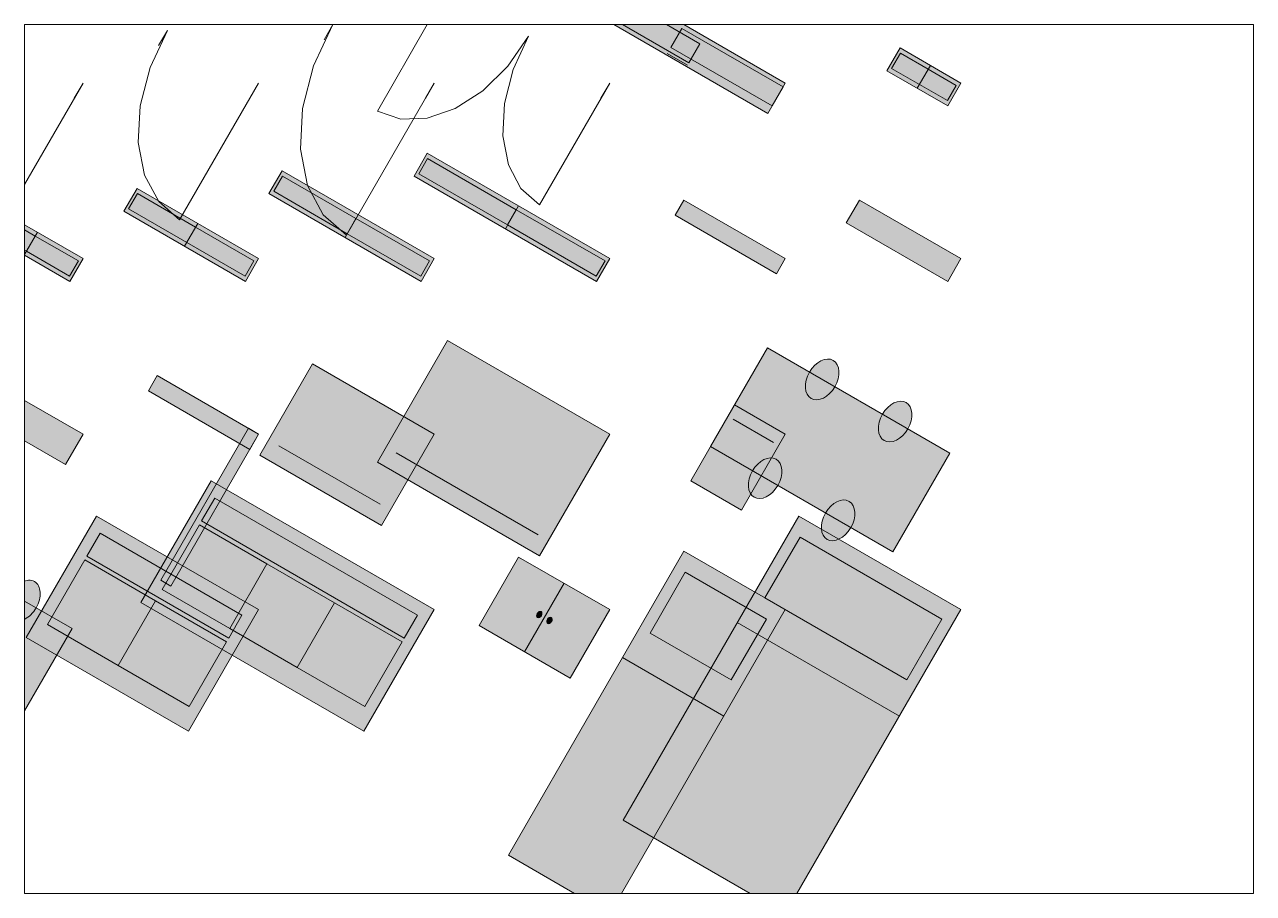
# Paper-space layout 'NATIVE_A3' of a CAD drawing. Header units: millimetres. Extents: x 0 to 420, y 0 to 297.
# The model-space entities are those that its viewports show. They can reach past a viewport. Long polylines and large blocks are cut down to what shows.
import ezdxf

# ---------------------------------------------------------------- set-up
doc = ezdxf.new("R2010")
doc.units = ezdxf.units.MM
doc.layers.add('L_10000000000040008100000000000004', color=7, linetype='Continuous')

# ---------------------------------------------------------------- blocks, each defined once
blk = doc.blocks.new('B_900000000000400080000000000003e8')
at = {"color": 0, "lineweight": 20, "true_color": 0x1f2937}
for p, q in [((0, 0), (0, -100)), ((0, 0), (0, -800)), ((800, 0), (800, -100))]:
    blk.add_line(p, q, dxfattribs=at)
blk.add_lwpolyline([(800, 0), (772.7408, -207.0552), (692.82, -400), (565.6856, -565.6856), (400, -692.82), (207.0552, -772.7408), (0, -800)], dxfattribs=at)
blk = doc.blocks.new('B_900000000000400080000000000003e9')
at = {"color": 0, "lineweight": 20, "true_color": 0x1f2937}
for p, q in [((0, 0), (0, -100)), ((0, 0), (0, -900)), ((900, 0), (900, -100))]:
    blk.add_line(p, q, dxfattribs=at)
blk.add_lwpolyline([(900, 0), (869.3334, -232.9371), (779.4225, -450), (636.3963, -636.3963), (450, -779.4225), (232.9371, -869.3334), (0, -900)], dxfattribs=at)
blk = doc.blocks.new('B_900000000000400080000000000003ea')
at = {"color": 0, "lineweight": 20, "true_color": 0x1f2937}
for p, q in [((0, 0), (0, -100)), ((0, 0), (0, -1000)), ((1000, 0), (1000, -100))]:
    blk.add_line(p, q, dxfattribs=at)
blk.add_lwpolyline([(1000, 0), (965.926, -258.819), (866.025, -500), (707.107, -707.107), (500, -866.025), (258.819, -965.926), (0, -1000)], dxfattribs=at)
blk = doc.blocks.new('B_900000000000400080000000000003eb')
at = {"color": 0, "lineweight": 20, "true_color": 0x1f2937}
for p, q in [((0, 0), (0, -100)), ((0, 0), (0, -800)), ((1600, 0), (1600, -100)), ((1600, 0), (1600, -800))]:
    blk.add_line(p, q, dxfattribs=at)
for points in [[(800, 0), (772.7408, -207.0552), (692.82, -400), (565.6856, -565.6856), (400, -692.82), (207.0552, -772.7408), (0, -800)], [(800, 0), (827.2592, -207.0552), (907.18, -400), (1034.3144, -565.6856), (1200, -692.82), (1392.9448, -772.7408), (1600, -800)]]:
    blk.add_lwpolyline(points, dxfattribs=at)
blk = doc.blocks.new('B_900000000000400080000000000003ec')
at = {"lineweight": 15, "true_color": 0xf8fafc, "transparency": 33554687}
for points in [[(0, 0), (1800, 0), (1800, -200), (0, -200)], [(0, -25), (1000, -25), (1000, -150), (0, -150)], [(800, -50), (1800, -50), (1800, -175), (800, -175)]]:
    blk.add_hatch(color=0, dxfattribs=at).paths.add_polyline_path(points)
at = {"color": 0, "lineweight": 20, "true_color": 0x1f2937}
blk.add_line((800, -190), (1000, -190), dxfattribs=at)
at = {"color": 0, "lineweight": 15, "true_color": 0x475569}
for points in [[(0, 0), (1800, 0), (1800, -200), (0, -200)], [(0, -25), (1000, -25), (1000, -150), (0, -150)], [(800, -50), (1800, -50), (1800, -175), (800, -175)]]:
    blk.add_lwpolyline(points, close=True, dxfattribs=at)
blk = doc.blocks.new('B_900000000000400080000000000003ed')
at = {"lineweight": 15, "true_color": 0xf8fafc, "transparency": 33554687}
for points in [[(0, 0), (600, 0), (600, -150), (0, -150)], [(25, -25), (300, -25), (300, -125), (25, -125)], [(300, -25), (575, -25), (575, -125), (300, -125)]]:
    blk.add_hatch(color=0, dxfattribs=at).paths.add_polyline_path(points)
at = {"color": 0, "lineweight": 20, "true_color": 0x1f2937}
blk.add_line((300, 0), (300, -150), dxfattribs=at)
at = {"color": 0, "lineweight": 15, "true_color": 0x475569}
for points in [[(0, 0), (600, 0), (600, -150), (0, -150)], [(25, -25), (300, -25), (300, -125), (25, -125)], [(300, -25), (575, -25), (575, -125), (300, -125)]]:
    blk.add_lwpolyline(points, close=True, dxfattribs=at)
blk = doc.blocks.new('B_900000000000400080000000000003ee')
at = {"lineweight": 15, "true_color": 0xf8fafc, "transparency": 33554687}
for points in [[(0, 0), (900, 0), (900, -150), (0, -150)], [(25, -25), (450, -25), (450, -125), (25, -125)], [(450, -25), (875, -25), (875, -125), (450, -125)]]:
    blk.add_hatch(color=0, dxfattribs=at).paths.add_polyline_path(points)
at = {"color": 0, "lineweight": 20, "true_color": 0x1f2937}
blk.add_line((450, 0), (450, -150), dxfattribs=at)
at = {"color": 0, "lineweight": 15, "true_color": 0x475569}
for points in [[(0, 0), (900, 0), (900, -150), (0, -150)], [(25, -25), (450, -25), (450, -125), (25, -125)], [(450, -25), (875, -25), (875, -125), (450, -125)]]:
    blk.add_lwpolyline(points, close=True, dxfattribs=at)
blk = doc.blocks.new('B_900000000000400080000000000003ef')
at = {"lineweight": 15, "true_color": 0xf8fafc, "transparency": 33554687}
for points in [[(0, 0), (1200, 0), (1200, -150), (0, -150)], [(25, -25), (600, -25), (600, -125), (25, -125)], [(600, -25), (1175, -25), (1175, -125), (600, -125)]]:
    blk.add_hatch(color=0, dxfattribs=at).paths.add_polyline_path(points)
at = {"color": 0, "lineweight": 20, "true_color": 0x1f2937}
blk.add_line((600, 0), (600, -150), dxfattribs=at)
at = {"color": 0, "lineweight": 15, "true_color": 0x475569}
for points in [[(0, 0), (1200, 0), (1200, -150), (0, -150)], [(25, -25), (600, -25), (600, -125), (25, -125)], [(600, -25), (1175, -25), (1175, -125), (600, -125)]]:
    blk.add_lwpolyline(points, close=True, dxfattribs=at)
blk = doc.blocks.new('B_900000000000400080000000000003f0')
at = {"lineweight": 15, "true_color": 0xf8fafc, "transparency": 33554687}
for points in [[(0, 0), (1500, 0), (1500, -150), (0, -150)], [(25, -25), (750, -25), (750, -125), (25, -125)], [(750, -25), (1475, -25), (1475, -125), (750, -125)]]:
    blk.add_hatch(color=0, dxfattribs=at).paths.add_polyline_path(points)
at = {"color": 0, "lineweight": 20, "true_color": 0x1f2937}
blk.add_line((750, 0), (750, -150), dxfattribs=at)
at = {"color": 0, "lineweight": 15, "true_color": 0x475569}
for points in [[(0, 0), (1500, 0), (1500, -150), (0, -150)], [(25, -25), (750, -25), (750, -125), (25, -125)], [(750, -25), (1475, -25), (1475, -125), (750, -125)]]:
    blk.add_lwpolyline(points, close=True, dxfattribs=at)
blk = doc.blocks.new('B_900000000000400080000000000003f1')
at = {"lineweight": 15, "true_color": 0xf8fafc, "transparency": 33554687}
for points in [[(0, 0), (1800, 0), (1800, -150), (0, -150)], [(25, -25), (900, -25), (900, -125), (25, -125)], [(900, -25), (1775, -25), (1775, -125), (900, -125)]]:
    blk.add_hatch(color=0, dxfattribs=at).paths.add_polyline_path(points)
at = {"color": 0, "lineweight": 20, "true_color": 0x1f2937}
blk.add_line((900, 0), (900, -150), dxfattribs=at)
at = {"color": 0, "lineweight": 15, "true_color": 0x475569}
for points in [[(0, 0), (1800, 0), (1800, -150), (0, -150)], [(25, -25), (900, -25), (900, -125), (25, -125)], [(900, -25), (1775, -25), (1775, -125), (900, -125)]]:
    blk.add_lwpolyline(points, close=True, dxfattribs=at)
blk = doc.blocks.new('B_900000000000400080000000000003f2')
at = {"lineweight": 15, "true_color": 0xf8fafc, "transparency": 33554687}
blk.add_hatch(color=0, dxfattribs=at).paths.add_polyline_path([(0, 0), (1000, 0), (1000, -100), (0, -100)])
at = {"color": 0, "lineweight": 15, "true_color": 0x475569}
blk.add_lwpolyline([(0, 0), (1000, 0), (1000, -100), (0, -100)], close=True, dxfattribs=at)
blk = doc.blocks.new('B_900000000000400080000000000003f3')
at = {"lineweight": 15, "true_color": 0xf8fafc, "transparency": 33554687}
blk.add_hatch(color=0, dxfattribs=at).paths.add_polyline_path([(0, 0), (1000, 0), (1000, -150), (0, -150)])
at = {"color": 0, "lineweight": 15, "true_color": 0x475569}
blk.add_lwpolyline([(0, 0), (1000, 0), (1000, -150), (0, -150)], close=True, dxfattribs=at)
blk = doc.blocks.new('B_900000000000400080000000000003f4')
at = {"lineweight": 15, "true_color": 0xf8fafc, "transparency": 33554687}
blk.add_hatch(color=0, dxfattribs=at).paths.add_polyline_path([(0, 0), (1000, 0), (1000, -200), (0, -200)])
at = {"color": 0, "lineweight": 15, "true_color": 0x475569}
blk.add_lwpolyline([(0, 0), (1000, 0), (1000, -200), (0, -200)], close=True, dxfattribs=at)
blk = doc.blocks.new('B_900000000000400080000000000003f5')
at = {"lineweight": 15, "true_color": 0xf8fafc, "transparency": 33554687}
for points in [[(0, 0), (1000, 0), (1000, -100), (0, -100)], [(0, 0), (100, 0), (100, -1000), (0, -1000)]]:
    blk.add_hatch(color=0, dxfattribs=at).paths.add_polyline_path(points)
at = {"color": 0, "lineweight": 15, "true_color": 0x475569}
for points in [[(0, 0), (1000, 0), (1000, -100), (0, -100)], [(0, 0), (100, 0), (100, -1000), (0, -1000)]]:
    blk.add_lwpolyline(points, close=True, dxfattribs=at)
blk = doc.blocks.new('B_900000000000400080000000000003f6')
at = {"lineweight": 15, "true_color": 0xf8fafc, "transparency": 33554687}
blk.add_hatch(color=0, dxfattribs=at).paths.add_polyline_path([(0, 0), (1200, 0), (1200, -600), (0, -600)])
at = {"color": 0, "lineweight": 20, "true_color": 0x1f2937}
blk.add_line((100, -500), (1100, -500), dxfattribs=at)
at = {"color": 0, "lineweight": 15, "true_color": 0x475569}
blk.add_lwpolyline([(0, 0), (1200, 0), (1200, -600), (0, -600)], close=True, dxfattribs=at)
blk = doc.blocks.new('B_900000000000400080000000000003f7')
at = {"lineweight": 15, "true_color": 0xf8fafc, "transparency": 33554687}
blk.add_hatch(color=0, dxfattribs=at).paths.add_polyline_path([(0, 0), (1600, 0), (1600, -800), (0, -800)])
at = {"color": 0, "lineweight": 20, "true_color": 0x1f2937}
blk.add_line((100, -700), (1500, -700), dxfattribs=at)
at = {"color": 0, "lineweight": 15, "true_color": 0x475569}
blk.add_lwpolyline([(0, 0), (1600, 0), (1600, -800), (0, -800)], close=True, dxfattribs=at)
blk = doc.blocks.new('B_900000000000400080000000000003f8')
at = {"lineweight": 15, "true_color": 0xf8fafc, "transparency": 33554687}
blk.add_hatch(color=0, dxfattribs=at).paths.add_polyline_path([(0, 0), (500, 0), (500, -500), (0, -500)])
at = {"color": 0, "lineweight": 20, "true_color": 0x1f2937}
blk.add_line((50, -75), (450, -75), dxfattribs=at)
at = {"color": 0, "lineweight": 15, "true_color": 0x475569}
blk.add_lwpolyline([(0, 0), (500, 0), (500, -500), (0, -500)], close=True, dxfattribs=at)
blk = doc.blocks.new('B_900000000000400080000000000003f9')
at = {"lineweight": 15, "true_color": 0xf8fafc, "transparency": 33554687}
h = blk.add_hatch(color=0, dxfattribs=at)
edge = h.paths.add_edge_path()
edge.add_arc((540, -125), 125, 0, 360)
h = blk.add_hatch(color=0, dxfattribs=at)
edge = h.paths.add_edge_path()
edge.add_arc((1260, -125), 125, 0, 360)
blk.add_hatch(color=0, dxfattribs=at).paths.add_polyline_path([(0, -125), (1800, -125), (1800, -775), (0, -775)])
h = blk.add_hatch(color=0, dxfattribs=at)
edge = h.paths.add_edge_path()
edge.add_arc((540, -775), 125, 0, 360)
h = blk.add_hatch(color=0, dxfattribs=at)
edge = h.paths.add_edge_path()
edge.add_arc((1260, -775), 125, 0, 360)
at = {"color": 0, "lineweight": 15, "true_color": 0x475569}
blk.add_lwpolyline([(0, -125), (1800, -125), (1800, -775), (0, -775)], close=True, dxfattribs=at)
for centre in [(540, -125), (1260, -125), (540, -775), (1260, -775)]:
    blk.add_circle(centre, 125, dxfattribs=at)
blk = doc.blocks.new('B_900000000000400080000000000003fa')
at = {"lineweight": 15, "true_color": 0xf8fafc, "transparency": 33554687}
h = blk.add_hatch(color=0, dxfattribs=at)
edge = h.paths.add_edge_path()
edge.add_arc((480, -125), 125, 0, 360)
h = blk.add_hatch(color=0, dxfattribs=at)
edge = h.paths.add_edge_path()
edge.add_arc((1200, -125), 125, 0, 360)
h = blk.add_hatch(color=0, dxfattribs=at)
edge = h.paths.add_edge_path()
edge.add_arc((1920, -125), 125, 0, 360)
blk.add_hatch(color=0, dxfattribs=at).paths.add_polyline_path([(0, -125), (2400, -125), (2400, -875), (0, -875)])
h = blk.add_hatch(color=0, dxfattribs=at)
edge = h.paths.add_edge_path()
edge.add_arc((480, -875), 125, 0, 360)
h = blk.add_hatch(color=0, dxfattribs=at)
edge = h.paths.add_edge_path()
edge.add_arc((1200, -875), 125, 0, 360)
h = blk.add_hatch(color=0, dxfattribs=at)
edge = h.paths.add_edge_path()
edge.add_arc((1920, -875), 125, 0, 360)
at = {"color": 0, "lineweight": 15, "true_color": 0x475569}
blk.add_lwpolyline([(0, -125), (2400, -125), (2400, -875), (0, -875)], close=True, dxfattribs=at)
for centre in [(480, -125), (1200, -125), (1920, -125), (480, -875), (1200, -875), (1920, -875)]:
    blk.add_circle(centre, 125, dxfattribs=at)
blk = doc.blocks.new('B_900000000000400080000000000003fb')
at = {"lineweight": 15, "true_color": 0xf8fafc, "transparency": 33554687}
for points in [[(0, 0), (1600, 0), (1600, -800), (0, -800)], [(100, -75), (1500, -75), (1500, -225), (100, -225)], [(100, -250), (800, -250), (800, -675), (100, -675)], [(800, -250), (1500, -250), (1500, -675), (800, -675)]]:
    blk.add_hatch(color=0, dxfattribs=at).paths.add_polyline_path(points)
at = {"color": 0, "lineweight": 15, "true_color": 0x475569}
for points in [[(0, 0), (1600, 0), (1600, -800), (0, -800)], [(100, -75), (1500, -75), (1500, -225), (100, -225)], [(100, -250), (800, -250), (800, -675), (100, -675)], [(800, -250), (1500, -250), (1500, -675), (800, -675)]]:
    blk.add_lwpolyline(points, close=True, dxfattribs=at)
blk = doc.blocks.new('B_900000000000400080000000000003fc')
at = {"lineweight": 15, "true_color": 0xf8fafc, "transparency": 33554687}
for points in [[(0, 0), (2200, 0), (2200, -800), (0, -800)], [(100, -75), (2100, -75), (2100, -225), (100, -225)], [(100, -250), (766.7, -250), (766.7, -675), (100, -675)], [(766.7, -250), (1433.3, -250), (1433.3, -675), (766.7, -675)], [(1433.3, -250), (2100, -250), (2100, -675), (1433.3, -675)]]:
    blk.add_hatch(color=0, dxfattribs=at).paths.add_polyline_path(points)
at = {"color": 0, "lineweight": 15, "true_color": 0x475569}
for points in [[(0, 0), (2200, 0), (2200, -800), (0, -800)], [(100, -75), (2100, -75), (2100, -225), (100, -225)], [(100, -250), (766.7, -250), (766.7, -675), (100, -675)], [(766.7, -250), (1433.3, -250), (1433.3, -675), (766.7, -675)], [(1433.3, -250), (2100, -250), (2100, -675), (1433.3, -675)]]:
    blk.add_lwpolyline(points, close=True, dxfattribs=at)
blk = doc.blocks.new('B_900000000000400080000000000003fd')
at = {"lineweight": 15, "true_color": 0xf8fafc, "transparency": 33554687}
blk.add_hatch(color=0, dxfattribs=at).paths.add_polyline_path([(0, 0), (900, 0), (900, -450), (0, -450)])
h = blk.add_hatch(color=0, dxfattribs=at)
edge = h.paths.add_edge_path()
edge.add_arc((400, -225), 20, 0, 360)
h = blk.add_hatch(color=0, dxfattribs=at)
edge = h.paths.add_edge_path()
edge.add_arc((500, -225), 20, 0, 360)
at = {"color": 0, "lineweight": 20, "true_color": 0x1f2937}
blk.add_line((450, 0), (450, -450), dxfattribs=at)
at = {"color": 0, "lineweight": 15, "true_color": 0x475569}
blk.add_lwpolyline([(0, 0), (900, 0), (900, -450), (0, -450)], close=True, dxfattribs=at)
for centre in [(400, -225), (500, -225)]:
    blk.add_circle(centre, 20, dxfattribs=at)
blk = doc.blocks.new('B_900000000000400080000000000003fe')
at = {"lineweight": 15, "true_color": 0xf8fafc, "transparency": 33554687}
for points in [[(0, 0), (1000, 0), (1000, -2000), (0, -2000)], [(100, -100), (900, -100), (900, -500), (100, -500)]]:
    blk.add_hatch(color=0, dxfattribs=at).paths.add_polyline_path(points)
at = {"color": 0, "lineweight": 20, "true_color": 0x1f2937}
blk.add_line((0, -700), (1000, -700), dxfattribs=at)
at = {"color": 0, "lineweight": 15, "true_color": 0x475569}
for points in [[(0, 0), (1000, 0), (1000, -2000), (0, -2000)], [(100, -100), (900, -100), (900, -500), (100, -500)]]:
    blk.add_lwpolyline(points, close=True, dxfattribs=at)
blk = doc.blocks.new('B_900000000000400080000000000003ff')
at = {"lineweight": 15, "true_color": 0xf8fafc, "transparency": 33554687}
for points in [[(0, 0), (1600, 0), (1600, -2000), (0, -2000)], [(100, -100), (1500, -100), (1500, -500), (100, -500)]]:
    blk.add_hatch(color=0, dxfattribs=at).paths.add_polyline_path(points)
at = {"color": 0, "lineweight": 20, "true_color": 0x1f2937}
blk.add_line((0, -700), (1600, -700), dxfattribs=at)
at = {"color": 0, "lineweight": 15, "true_color": 0x475569}
for points in [[(0, 0), (1600, 0), (1600, -2000), (0, -2000)], [(100, -100), (1500, -100), (1500, -500), (100, -500)]]:
    blk.add_lwpolyline(points, close=True, dxfattribs=at)

msp = doc.modelspace()

# ---------------------------------------------------------------- block references
at = {"layer": 'L_10000000000040008100000000000004', "xscale": -2, "yscale": 3, "rotation": -30}
for name, p in [('B_900000000000400080000000000003ec', (13000, -1000)), ('B_900000000000400080000000000003eb', (10000, -1000)), ('B_900000000000400080000000000003e8', (1000, -1000)), ('B_900000000000400080000000000003e9', (4000, -1000)), ('B_900000000000400080000000000003ea', (7000, -1000)), ('B_900000000000400080000000000003ed', (16000, -1000)), ('B_900000000000400080000000000003f1', (10000, -4000)), ('B_900000000000400080000000000003f0', (7000, -4000)), ('B_900000000000400080000000000003ef', (4000, -4000)), ('B_900000000000400080000000000003ee', (1000, -4000)), ('B_900000000000400080000000000003f2', (13000, -4000)), ('B_900000000000400080000000000003f3', (16000, -4000)), ('B_900000000000400080000000000003f9', (16000, -7000)), ('B_900000000000400080000000000003f7', (10000, -7000)), ('B_900000000000400080000000000003f6', (7000, -7000)), ('B_900000000000400080000000000003f4', (1000, -7000)), ('B_900000000000400080000000000003f5', (4000, -7000)), ('B_900000000000400080000000000003f8', (13000, -7000)), ('B_900000000000400080000000000003fa', (1000, -10000)), ('B_900000000000400080000000000003fc', (7000, -10000)), ('B_900000000000400080000000000003fb', (4000, -10000)), ('B_900000000000400080000000000003ff', (16000, -10000)), ('B_900000000000400080000000000003fe', (13000, -10000)), ('B_900000000000400080000000000003fd', (10000, -10000))]:
    msp.add_blockref(name, p, dxfattribs=at)

psp = doc.layouts.new('NATIVE_A3')

# ---------------------------------------------------------------- viewports
at = {"layer": '0'}
psp.add_viewport(center=(210, 148.5), size=(420, 297), view_center_point=(10500, -7425), view_height=14850, dxfattribs=at)

doc.saveas('drawing.dxf')
